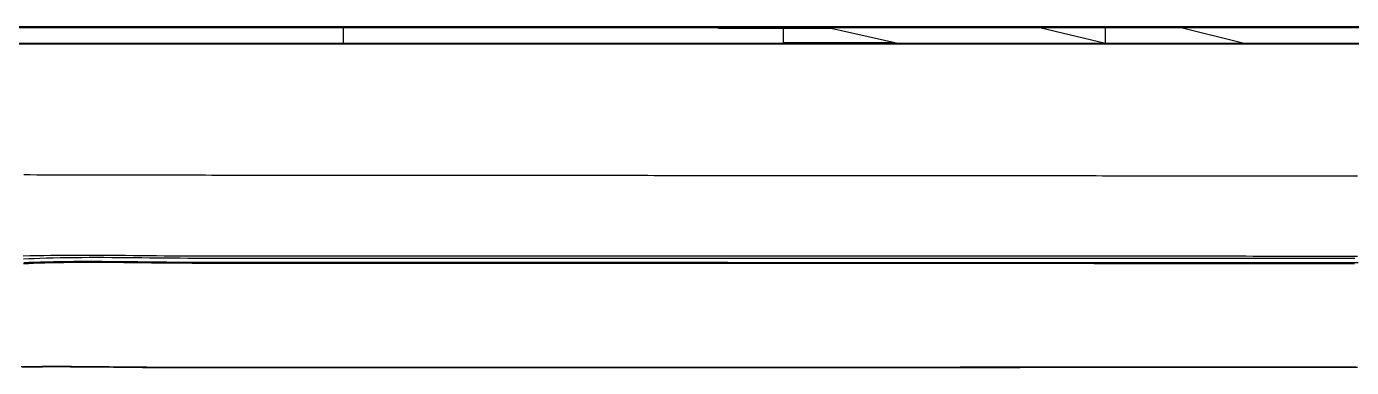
# Model space of a CAD drawing. Header units: millimetres. Extents: x -253 to 256, y -315 to 312.
# Drawn here: x -157.93 to -110.54, y 17.14 to 29.32 of the extents above; entities that cross this region are included whole.
import ezdxf

# ---------------------------------------------------------------- set-up
doc = ezdxf.new("R2010")
doc.units = ezdxf.units.MM
doc.layers.add('SKETCH', color=5, linetype='Continuous')
doc.layers.add('VISIBLE', color=7, linetype='Continuous')

msp = doc.modelspace()

# ---------------------------------------------------------------- linework, layer by layer
at = {"layer": 'SKETCH', "flags": 128}
for points in [[(-158.028, 24.03), (-157.798, 24.027), (-157.568, 24.024), (-157.34, 24.022), (-157.112, 24.02), (-156.885, 24.018), (-156.659, 24.017), (-156.435, 24.016), (-156.212, 24.016), (-155.989, 24.016), (-155.766, 24.016), (-155.543, 24.016), (-155.32, 24.015), (-155.097, 24.015), (-154.874, 24.015), (-154.651, 24.015), (-154.428, 24.015), (-154.205, 24.015), (-153.982, 24.014), (-153.758, 24.014), (-153.535, 24.014), (-153.312, 24.014), (-153.089, 24.014), (-152.866, 24.014), (-152.643, 24.013), (-152.42, 24.013), (-152.197, 24.013), (-151.974, 24.013), (-151.751, 24.013), (-151.528, 24.013), (-151.305, 24.012), (-151.082, 24.012), (-150.859, 24.012), (-150.636, 24.012), (-150.413, 24.012), (-150.19, 24.012), (-149.967, 24.011), (-149.744, 24.011), (-149.521, 24.011), (-149.298, 24.011), (-149.076, 24.011), (-148.853, 24.011), (-148.63, 24.01), (-148.407, 24.01), (-148.184, 24.01), (-147.961, 24.01), (-147.738, 24.01), (-147.515, 24.01), (-147.292, 24.009), (-147.069, 24.009), (-146.846, 24.009), (-146.623, 24.009), (-146.401, 24.009), (-146.178, 24.009), (-145.955, 24.008), (-145.732, 24.008), (-145.509, 24.008), (-145.286, 24.008), (-145.063, 24.008), (-144.84, 24.008), (-144.617, 24.007), (-144.394, 24.007), (-144.171, 24.007), (-143.949, 24.007), (-143.726, 24.007), (-143.503, 24.007), (-143.28, 24.006), (-143.057, 24.006), (-142.834, 24.006), (-142.611, 24.006), (-142.388, 24.006), (-142.165, 24.006), (-141.942, 24.005), (-141.72, 24.005), (-141.497, 24.005), (-141.274, 24.005), (-141.051, 24.005), (-140.828, 24.005), (-140.605, 24.004), (-140.382, 24.004), (-140.16, 24.004), (-139.937, 24.004), (-139.714, 24.004), (-139.491, 24.003), (-139.268, 24.003), (-139.046, 24.003), (-138.823, 24.003), (-138.6, 24.003), (-138.377, 24.003), (-138.154, 24.002), (-137.932, 24.002), (-137.709, 24.002), (-137.486, 24.002), (-137.263, 24.002), (-137.041, 24.002), (-136.818, 24.001), (-136.595, 24.001), (-136.372, 24.001), (-136.149, 24.001), (-135.927, 24.001), (-135.704, 24.001), (-135.481, 24), (-135.258, 24), (-135.036, 24), (-134.813, 24), (-134.59, 24), (-134.367, 24), (-134.145, 23.999), (-133.922, 23.999), (-133.699, 23.999), (-133.476, 23.999), (-133.254, 23.999), (-133.031, 23.999), (-132.808, 23.998), (-132.585, 23.998), (-132.363, 23.998), (-132.14, 23.998), (-131.917, 23.998), (-131.694, 23.998), (-131.472, 23.997), (-131.249, 23.997), (-131.026, 23.997), (-130.803, 23.997), (-130.581, 23.997), (-130.358, 23.997), (-130.135, 23.996), (-129.913, 23.996), (-129.69, 23.996), (-129.467, 23.996), (-129.244, 23.996), (-129.022, 23.996), (-128.799, 23.995), (-128.576, 23.995), (-128.354, 23.995), (-128.131, 23.995), (-127.908, 23.995), (-127.686, 23.995), (-127.463, 23.994), (-127.24, 23.994), (-127.018, 23.994), (-126.795, 23.994), (-126.572, 23.994), (-126.35, 23.994), (-126.127, 23.993), (-125.904, 23.993), (-125.682, 23.993), (-125.459, 23.993), (-125.236, 23.993), (-125.014, 23.993), (-124.791, 23.992), (-124.568, 23.992), (-124.346, 23.992), (-124.123, 23.992), (-123.901, 23.992), (-123.678, 23.992), (-123.455, 23.991), (-123.233, 23.991), (-123.01, 23.991), (-122.788, 23.991), (-122.565, 23.991), (-122.343, 23.991), (-122.12, 23.99), (-121.897, 23.99), (-121.675, 23.99), (-121.452, 23.99), (-121.23, 23.99), (-121.007, 23.99), (-120.785, 23.989), (-120.562, 23.989), (-120.34, 23.989), (-120.117, 23.989), (-119.895, 23.989), (-119.672, 23.989), (-119.45, 23.988), (-119.227, 23.988), (-119.004, 23.988), (-118.782, 23.988), (-118.559, 23.988), (-118.337, 23.987), (-118.114, 23.987), (-117.892, 23.987), (-117.669, 23.987), (-117.447, 23.987), (-117.224, 23.987), (-117.002, 23.986), (-116.779, 23.986), (-116.557, 23.986), (-116.334, 23.986), (-116.111, 23.986), (-115.889, 23.986), (-115.666, 23.985), (-115.444, 23.985), (-115.221, 23.985), (-114.999, 23.985), (-114.776, 23.985), (-114.554, 23.985), (-114.331, 23.984), (-114.109, 23.984), (-113.886, 23.984), (-113.664, 23.984), (-113.442, 23.984), (-113.219, 23.984), (-112.997, 23.983), (-112.774, 23.983), (-112.552, 23.983), (-112.329, 23.983), (-112.107, 23.983), (-111.885, 23.983), (-111.662, 23.982), (-111.44, 23.982), (-111.217, 23.982), (-110.995, 23.982), (-110.773, 23.982), (-110.55, 23.982), (-110.328, 23.981)], [(-158.055, 21.124), (-157.813, 21.132), (-157.567, 21.138), (-157.317, 21.143), (-157.063, 21.148), (-156.806, 21.151), (-156.546, 21.153), (-156.283, 21.154), (-156.017, 21.154), (-155.75, 21.154), (-155.48, 21.153), (-155.208, 21.151), (-154.936, 21.149), (-154.662, 21.147), (-154.387, 21.144), (-154.111, 21.142), (-153.836, 21.139), (-153.56, 21.136), (-153.285, 21.133), (-153.01, 21.13), (-152.736, 21.128), (-152.463, 21.126), (-152.192, 21.125), (-151.922, 21.124), (-151.654, 21.123), (-151.388, 21.123), (-151.121, 21.123), (-150.854, 21.123), (-150.588, 21.123), (-150.321, 21.123), (-150.054, 21.123), (-149.788, 21.123), (-149.521, 21.123), (-149.254, 21.123), (-148.987, 21.123), (-148.721, 21.123), (-148.454, 21.123), (-148.187, 21.123), (-147.921, 21.123), (-147.654, 21.123), (-147.387, 21.123), (-147.121, 21.123), (-146.854, 21.123), (-146.587, 21.123), (-146.32, 21.123), (-146.054, 21.123), (-145.787, 21.123), (-145.52, 21.123), (-145.254, 21.123), (-144.987, 21.123), (-144.72, 21.123), (-144.454, 21.122), (-144.187, 21.122), (-143.921, 21.122), (-143.654, 21.122), (-143.387, 21.122), (-143.121, 21.122), (-142.854, 21.122), (-142.587, 21.122), (-142.321, 21.122), (-142.054, 21.122), (-141.787, 21.122), (-141.521, 21.122), (-141.254, 21.122), (-140.988, 21.122), (-140.721, 21.122), (-140.454, 21.122), (-140.188, 21.122), (-139.921, 21.122), (-139.654, 21.122), (-139.388, 21.122), (-139.121, 21.122), (-138.855, 21.122), (-138.588, 21.122), (-138.321, 21.122), (-138.055, 21.122), (-137.788, 21.122), (-137.521, 21.122), (-137.255, 21.122), (-136.988, 21.122), (-136.721, 21.122), (-136.455, 21.122), (-136.188, 21.122), (-135.921, 21.122), (-135.655, 21.122), (-135.388, 21.122), (-135.121, 21.122), (-134.855, 21.122), (-134.588, 21.122), (-134.321, 21.121), (-134.055, 21.121), (-133.788, 21.121), (-133.521, 21.121), (-133.255, 21.121), (-132.988, 21.121), (-132.721, 21.121), (-132.455, 21.121), (-132.188, 21.121), (-131.921, 21.121), (-131.655, 21.121), (-131.388, 21.121), (-131.121, 21.121), (-130.855, 21.121), (-130.588, 21.121), (-130.321, 21.121), (-130.055, 21.121), (-129.788, 21.121), (-129.522, 21.121), (-129.255, 21.121), (-128.988, 21.121), (-128.722, 21.121), (-128.455, 21.121), (-128.188, 21.121), (-127.922, 21.121), (-127.655, 21.121), (-127.388, 21.121), (-127.122, 21.121), (-126.855, 21.121), (-126.588, 21.121), (-126.322, 21.121), (-126.055, 21.121), (-125.789, 21.121), (-125.522, 21.121), (-125.255, 21.121), (-124.989, 21.121), (-124.722, 21.121), (-124.455, 21.121), (-124.189, 21.12), (-123.922, 21.12), (-123.655, 21.12), (-123.389, 21.12), (-123.122, 21.12), (-122.856, 21.12), (-122.589, 21.12), (-122.322, 21.12), (-122.056, 21.12), (-121.789, 21.12), (-121.522, 21.12), (-121.256, 21.12), (-120.989, 21.12), (-120.723, 21.12), (-120.456, 21.12), (-120.189, 21.12), (-119.923, 21.12), (-119.656, 21.12), (-119.39, 21.12), (-119.123, 21.12), (-118.856, 21.12), (-118.59, 21.12), (-118.323, 21.12), (-118.057, 21.12), (-117.79, 21.12), (-117.523, 21.12), (-117.257, 21.12), (-116.99, 21.12), (-116.724, 21.12), (-116.457, 21.12), (-116.191, 21.12), (-115.924, 21.12), (-115.658, 21.12), (-115.391, 21.12), (-115.124, 21.12), (-114.858, 21.12), (-114.591, 21.12), (-114.325, 21.12), (-114.058, 21.119), (-113.792, 21.119), (-113.525, 21.119), (-113.258, 21.119), (-112.992, 21.119), (-112.725, 21.119), (-112.459, 21.119), (-112.192, 21.119), (-111.925, 21.119), (-111.659, 21.119), (-111.392, 21.119), (-111.126, 21.119), (-110.859, 21.119), (-110.592, 21.119), (-110.326, 21.119)], [(-158.04, 20.85), (-157.862, 20.857), (-157.682, 20.864), (-157.5, 20.87), (-157.28, 20.878), (-157.057, 20.884), (-156.831, 20.889), (-156.602, 20.893), (-156.37, 20.895), (-156.136, 20.897), (-155.9, 20.898), (-155.662, 20.899), (-155.422, 20.898), (-155.181, 20.897), (-154.938, 20.896), (-154.694, 20.894), (-154.449, 20.892), (-154.204, 20.889), (-153.958, 20.886), (-153.712, 20.884), (-153.466, 20.881), (-153.22, 20.878), (-152.975, 20.875), (-152.73, 20.873), (-152.487, 20.871), (-152.244, 20.87), (-152.002, 20.869), (-151.763, 20.868), (-151.523, 20.868), (-151.284, 20.868), (-151.045, 20.868), (-150.806, 20.868), (-150.567, 20.868), (-150.328, 20.868), (-150.089, 20.868), (-149.85, 20.868), (-149.611, 20.868), (-149.372, 20.868), (-149.133, 20.867), (-148.894, 20.867), (-148.655, 20.867), (-148.416, 20.867), (-148.177, 20.867), (-147.938, 20.867), (-147.699, 20.867), (-147.46, 20.867), (-147.221, 20.867), (-146.982, 20.867), (-146.743, 20.867), (-146.504, 20.867), (-146.265, 20.866), (-146.026, 20.866), (-145.787, 20.866), (-145.548, 20.866), (-145.309, 20.866), (-145.07, 20.866), (-144.831, 20.866), (-144.592, 20.866), (-144.353, 20.866), (-144.114, 20.866), (-143.875, 20.866), (-143.636, 20.866), (-143.397, 20.866), (-143.158, 20.865), (-142.919, 20.865), (-142.68, 20.865), (-142.441, 20.865), (-142.202, 20.865), (-141.963, 20.865), (-141.724, 20.865), (-141.485, 20.865), (-141.246, 20.865), (-141.007, 20.865), (-140.768, 20.865), (-140.529, 20.865), (-140.291, 20.864), (-140.052, 20.864), (-139.813, 20.864), (-139.574, 20.864), (-139.335, 20.864), (-139.096, 20.864), (-138.857, 20.864), (-138.618, 20.864), (-138.379, 20.864), (-138.14, 20.864), (-137.901, 20.864), (-137.662, 20.864), (-137.423, 20.863), (-137.184, 20.863), (-136.945, 20.863), (-136.706, 20.863), (-136.467, 20.863), (-136.229, 20.863), (-135.99, 20.863), (-135.751, 20.863), (-135.512, 20.863), (-135.273, 20.863), (-135.034, 20.863), (-134.795, 20.863), (-134.556, 20.862), (-134.317, 20.862), (-134.078, 20.862), (-133.84, 20.862), (-133.601, 20.862), (-133.362, 20.862), (-133.123, 20.862), (-132.884, 20.862), (-132.645, 20.862), (-132.406, 20.862), (-132.168, 20.862), (-131.929, 20.862), (-131.69, 20.862), (-131.451, 20.861), (-131.212, 20.861), (-130.973, 20.861), (-130.735, 20.861), (-130.496, 20.861), (-130.257, 20.861), (-130.018, 20.861), (-129.779, 20.861), (-129.54, 20.861), (-129.302, 20.861), (-129.063, 20.861), (-128.824, 20.861), (-128.585, 20.86), (-128.346, 20.86), (-128.107, 20.86), (-127.868, 20.86), (-127.63, 20.86), (-127.391, 20.86), (-127.152, 20.86), (-126.913, 20.86), (-126.674, 20.86), (-126.435, 20.86), (-126.196, 20.86), (-125.958, 20.86), (-125.719, 20.859), (-125.48, 20.859), (-125.241, 20.859), (-125.002, 20.859), (-124.763, 20.859), (-124.525, 20.859), (-124.286, 20.859), (-124.047, 20.859), (-123.808, 20.859), (-123.569, 20.859), (-123.33, 20.859), (-123.092, 20.859), (-122.853, 20.859), (-122.614, 20.858), (-122.375, 20.858), (-122.136, 20.858), (-121.898, 20.858), (-121.659, 20.858), (-121.42, 20.858), (-121.181, 20.858), (-120.942, 20.858), (-120.703, 20.858), (-120.465, 20.858), (-120.226, 20.858), (-119.987, 20.858), (-119.748, 20.857), (-119.509, 20.857), (-119.271, 20.857), (-119.032, 20.857), (-118.793, 20.857), (-118.554, 20.857), (-118.316, 20.857), (-118.077, 20.857), (-117.838, 20.857), (-117.599, 20.857), (-117.36, 20.857), (-117.122, 20.857), (-116.883, 20.856), (-116.644, 20.856), (-116.405, 20.856), (-116.167, 20.856), (-115.928, 20.856), (-115.689, 20.856), (-115.45, 20.856), (-115.212, 20.856), (-114.973, 20.856), (-114.734, 20.856), (-114.495, 20.856), (-114.256, 20.856), (-114.018, 20.856), (-113.779, 20.855), (-113.54, 20.855), (-113.301, 20.855), (-113.063, 20.855), (-112.824, 20.855), (-112.585, 20.855), (-112.347, 20.855), (-112.108, 20.855), (-111.869, 20.855), (-111.63, 20.855), (-111.392, 20.855), (-111.153, 20.855), (-110.914, 20.854), (-110.675, 20.854), (-110.437, 20.854)], [(-158.037, 21.021), (-157.848, 21.028), (-157.656, 21.035), (-157.462, 21.042), (-157.221, 21.05), (-156.976, 21.056), (-156.727, 21.062), (-156.474, 21.066), (-156.217, 21.069), (-155.958, 21.071), (-155.696, 21.072), (-155.431, 21.072), (-155.164, 21.072), (-154.896, 21.071), (-154.625, 21.069), (-154.353, 21.067), (-154.08, 21.065), (-153.806, 21.063), (-153.532, 21.06), (-153.257, 21.057), (-152.982, 21.054), (-152.708, 21.051), (-152.434, 21.049), (-152.161, 21.046), (-151.889, 21.044), (-151.618, 21.043), (-151.35, 21.042), (-151.083, 21.041), (-150.817, 21.041), (-150.551, 21.041), (-150.285, 21.041), (-150.019, 21.041), (-149.754, 21.041), (-149.488, 21.041), (-149.222, 21.041), (-148.956, 21.041), (-148.69, 21.041), (-148.425, 21.041), (-148.159, 21.041), (-147.893, 21.041), (-147.627, 21.041), (-147.361, 21.041), (-147.096, 21.041), (-146.83, 21.041), (-146.564, 21.041), (-146.298, 21.041), (-146.033, 21.041), (-145.767, 21.041), (-145.501, 21.041), (-145.235, 21.041), (-144.969, 21.041), (-144.704, 21.041), (-144.438, 21.041), (-144.172, 21.041), (-143.906, 21.041), (-143.64, 21.041), (-143.375, 21.041), (-143.109, 21.041), (-142.843, 21.041), (-142.577, 21.041), (-142.311, 21.041), (-142.046, 21.041), (-141.78, 21.04), (-141.514, 21.04), (-141.248, 21.04), (-140.983, 21.04), (-140.717, 21.04), (-140.451, 21.04), (-140.185, 21.04), (-139.919, 21.04), (-139.654, 21.04), (-139.388, 21.04), (-139.122, 21.04), (-138.856, 21.04), (-138.591, 21.04), (-138.325, 21.04), (-138.059, 21.04), (-137.793, 21.04), (-137.528, 21.04), (-137.262, 21.04), (-136.996, 21.04), (-136.73, 21.04), (-136.464, 21.04), (-136.199, 21.04), (-135.933, 21.04), (-135.667, 21.04), (-135.401, 21.04), (-135.136, 21.04), (-134.87, 21.04), (-134.604, 21.04), (-134.338, 21.04), (-134.073, 21.04), (-133.807, 21.04), (-133.541, 21.04), (-133.275, 21.04), (-133.009, 21.04), (-132.744, 21.04), (-132.478, 21.04), (-132.212, 21.039), (-131.946, 21.039), (-131.681, 21.039), (-131.415, 21.039), (-131.149, 21.039), (-130.884, 21.039), (-130.618, 21.039), (-130.352, 21.039), (-130.086, 21.039), (-129.821, 21.039), (-129.555, 21.039), (-129.289, 21.039), (-129.024, 21.039), (-128.758, 21.039), (-128.492, 21.039), (-128.227, 21.039), (-127.961, 21.039), (-127.695, 21.039), (-127.429, 21.039), (-127.164, 21.039), (-126.898, 21.039), (-126.632, 21.039), (-126.367, 21.039), (-126.101, 21.039), (-125.835, 21.039), (-125.57, 21.039), (-125.304, 21.039), (-125.038, 21.039), (-124.772, 21.039), (-124.507, 21.039), (-124.241, 21.039), (-123.975, 21.039), (-123.709, 21.039), (-123.444, 21.039), (-123.178, 21.039), (-122.912, 21.039), (-122.647, 21.038), (-122.381, 21.038), (-122.115, 21.038), (-121.849, 21.038), (-121.584, 21.038), (-121.318, 21.038), (-121.052, 21.038), (-120.786, 21.038), (-120.521, 21.038), (-120.255, 21.038), (-119.989, 21.038), (-119.723, 21.038), (-119.458, 21.038), (-119.192, 21.038), (-118.926, 21.038), (-118.661, 21.038), (-118.395, 21.038), (-118.129, 21.038), (-117.863, 21.038), (-117.598, 21.038), (-117.332, 21.038), (-117.066, 21.038), (-116.801, 21.038), (-116.535, 21.038), (-116.269, 21.038), (-116.003, 21.038), (-115.738, 21.038), (-115.472, 21.038), (-115.206, 21.038), (-114.941, 21.038), (-114.675, 21.038), (-114.409, 21.038), (-114.143, 21.038), (-113.878, 21.038), (-113.612, 21.038), (-113.346, 21.038), (-113.081, 21.037), (-112.815, 21.037), (-112.549, 21.037), (-112.284, 21.037), (-112.018, 21.037), (-111.752, 21.037), (-111.486, 21.037), (-111.221, 21.037), (-110.955, 21.037), (-110.689, 21.037), (-110.424, 21.037)], [(-158.024, 20.888), (-157.842, 20.895), (-157.658, 20.902), (-157.43, 20.909), (-157.198, 20.916), (-156.962, 20.921), (-156.723, 20.925), (-156.481, 20.928), (-156.237, 20.93), (-155.989, 20.931), (-155.74, 20.931), (-155.488, 20.931), (-155.234, 20.93), (-154.979, 20.928), (-154.723, 20.926), (-154.466, 20.924), (-154.207, 20.921), (-153.949, 20.918), (-153.69, 20.915), (-153.431, 20.913), (-153.172, 20.91), (-152.914, 20.907), (-152.657, 20.905), (-152.401, 20.903), (-152.146, 20.901), (-151.892, 20.9), (-151.64, 20.9), (-151.39, 20.9), (-151.139, 20.9), (-150.888, 20.899), (-150.638, 20.899), (-150.387, 20.899), (-150.136, 20.899), (-149.886, 20.899), (-149.635, 20.899), (-149.384, 20.899), (-149.134, 20.899), (-148.883, 20.899), (-148.632, 20.899), (-148.382, 20.899), (-148.131, 20.899), (-147.88, 20.898), (-147.63, 20.898), (-147.379, 20.898), (-147.128, 20.898), (-146.878, 20.898), (-146.627, 20.898), (-146.376, 20.898), (-146.126, 20.898), (-145.875, 20.898), (-145.624, 20.898), (-145.374, 20.898), (-145.123, 20.898), (-144.872, 20.897), (-144.622, 20.897), (-144.371, 20.897), (-144.121, 20.897), (-143.87, 20.897), (-143.619, 20.897), (-143.369, 20.897), (-143.118, 20.897), (-142.867, 20.897), (-142.617, 20.897), (-142.366, 20.897), (-142.116, 20.897), (-141.865, 20.896), (-141.614, 20.896), (-141.364, 20.896), (-141.113, 20.896), (-140.862, 20.896), (-140.612, 20.896), (-140.361, 20.896), (-140.111, 20.896), (-139.86, 20.896), (-139.609, 20.896), (-139.359, 20.896), (-139.108, 20.896), (-138.858, 20.896), (-138.607, 20.895), (-138.357, 20.895), (-138.106, 20.895), (-137.855, 20.895), (-137.605, 20.895), (-137.354, 20.895), (-137.104, 20.895), (-136.853, 20.895), (-136.602, 20.895), (-136.352, 20.895), (-136.101, 20.895), (-135.851, 20.895), (-135.6, 20.894), (-135.35, 20.894), (-135.099, 20.894), (-134.849, 20.894), (-134.598, 20.894), (-134.347, 20.894), (-134.097, 20.894), (-133.846, 20.894), (-133.596, 20.894), (-133.345, 20.894), (-133.095, 20.894), (-132.844, 20.894), (-132.594, 20.893), (-132.343, 20.893), (-132.092, 20.893), (-131.842, 20.893), (-131.591, 20.893), (-131.341, 20.893), (-131.09, 20.893), (-130.84, 20.893), (-130.589, 20.893), (-130.339, 20.893), (-130.088, 20.893), (-129.838, 20.893), (-129.587, 20.892), (-129.337, 20.892), (-129.086, 20.892), (-128.836, 20.892), (-128.585, 20.892), (-128.335, 20.892), (-128.084, 20.892), (-127.834, 20.892), (-127.583, 20.892), (-127.333, 20.892), (-127.082, 20.892), (-126.832, 20.892), (-126.581, 20.891), (-126.331, 20.891), (-126.08, 20.891), (-125.83, 20.891), (-125.579, 20.891), (-125.329, 20.891), (-125.078, 20.891), (-124.828, 20.891), (-124.577, 20.891), (-124.327, 20.891), (-124.076, 20.891), (-123.826, 20.891), (-123.575, 20.89), (-123.325, 20.89), (-123.074, 20.89), (-122.824, 20.89), (-122.573, 20.89), (-122.323, 20.89), (-122.073, 20.89), (-121.822, 20.89), (-121.572, 20.89), (-121.321, 20.89), (-121.071, 20.89), (-120.82, 20.89), (-120.57, 20.889), (-120.319, 20.889), (-120.069, 20.889), (-119.819, 20.889), (-119.568, 20.889), (-119.318, 20.889), (-119.067, 20.889), (-118.817, 20.889), (-118.566, 20.889), (-118.316, 20.889), (-118.066, 20.889), (-117.815, 20.889), (-117.565, 20.888), (-117.314, 20.888), (-117.064, 20.888), (-116.813, 20.888), (-116.563, 20.888), (-116.313, 20.888), (-116.062, 20.888), (-115.812, 20.888), (-115.561, 20.888), (-115.311, 20.888), (-115.061, 20.888), (-114.81, 20.888), (-114.56, 20.887), (-114.309, 20.887), (-114.059, 20.887), (-113.809, 20.887), (-113.558, 20.887), (-113.308, 20.887), (-113.057, 20.887), (-112.807, 20.887), (-112.557, 20.887), (-112.306, 20.887), (-112.056, 20.887), (-111.805, 20.887), (-111.555, 20.886), (-111.305, 20.886), (-111.054, 20.886), (-110.804, 20.886), (-110.554, 20.886), (-110.303, 20.886)], [(-158.128, 17.17), (-157.878, 17.174), (-157.626, 17.177), (-157.37, 17.179), (-157.112, 17.181), (-156.851, 17.181), (-156.588, 17.181), (-156.324, 17.18), (-156.057, 17.178), (-155.789, 17.176), (-155.521, 17.174), (-155.251, 17.172), (-154.981, 17.169), (-154.71, 17.166), (-154.44, 17.163), (-154.17, 17.161), (-153.9, 17.158), (-153.631, 17.156), (-153.363, 17.154), (-153.097, 17.152), (-152.832, 17.152), (-152.569, 17.151), (-152.307, 17.151), (-152.045, 17.151), (-151.784, 17.151), (-151.522, 17.151), (-151.26, 17.151), (-150.998, 17.151), (-150.736, 17.152), (-150.474, 17.152), (-150.212, 17.152), (-149.95, 17.152), (-149.688, 17.152), (-149.426, 17.152), (-149.164, 17.152), (-148.902, 17.152), (-148.64, 17.152), (-148.378, 17.152), (-148.117, 17.152), (-147.855, 17.152), (-147.593, 17.152), (-147.331, 17.152), (-147.069, 17.152), (-146.807, 17.152), (-146.545, 17.152), (-146.283, 17.152), (-146.021, 17.152), (-145.759, 17.152), (-145.497, 17.152), (-145.235, 17.152), (-144.973, 17.152), (-144.712, 17.152), (-144.45, 17.152), (-144.188, 17.153), (-143.926, 17.153), (-143.664, 17.153), (-143.402, 17.153), (-143.14, 17.153), (-142.878, 17.153), (-142.616, 17.153), (-142.354, 17.153), (-142.092, 17.153), (-141.83, 17.153), (-141.569, 17.153), (-141.307, 17.153), (-141.045, 17.153), (-140.783, 17.153), (-140.521, 17.153), (-140.259, 17.153), (-139.997, 17.153), (-139.735, 17.153), (-139.473, 17.153), (-139.211, 17.153), (-138.949, 17.153), (-138.687, 17.153), (-138.425, 17.153), (-138.163, 17.153), (-137.901, 17.153), (-137.64, 17.154), (-137.378, 17.154), (-137.116, 17.154), (-136.854, 17.154), (-136.592, 17.154), (-136.33, 17.154), (-136.068, 17.154), (-135.806, 17.154), (-135.544, 17.154), (-135.282, 17.154), (-135.02, 17.154), (-134.758, 17.154), (-134.496, 17.154), (-134.234, 17.154), (-133.972, 17.154), (-133.71, 17.154), (-133.448, 17.154), (-133.186, 17.154), (-132.924, 17.154), (-132.662, 17.154), (-132.4, 17.154), (-132.138, 17.154), (-131.876, 17.154), (-131.614, 17.154), (-131.352, 17.154), (-131.09, 17.155), (-130.828, 17.155), (-130.566, 17.155), (-130.304, 17.155), (-130.042, 17.155), (-129.78, 17.155), (-129.518, 17.155), (-129.256, 17.155), (-128.994, 17.155), (-128.732, 17.155), (-128.47, 17.155), (-128.208, 17.155), (-127.946, 17.155), (-127.684, 17.155), (-127.422, 17.155), (-127.16, 17.155), (-126.898, 17.155), (-126.636, 17.155), (-126.374, 17.155), (-126.112, 17.155), (-125.85, 17.155), (-125.588, 17.155), (-125.326, 17.155), (-125.064, 17.155), (-124.802, 17.155), (-124.54, 17.156), (-124.278, 17.156), (-124.016, 17.156), (-123.754, 17.156), (-123.492, 17.156), (-123.23, 17.156), (-122.968, 17.156), (-122.706, 17.156), (-122.444, 17.156), (-122.182, 17.156), (-121.92, 17.156), (-121.658, 17.156), (-121.396, 17.156), (-121.134, 17.156), (-120.872, 17.156), (-120.61, 17.156), (-120.348, 17.156), (-120.086, 17.156), (-119.824, 17.156), (-119.562, 17.156), (-119.299, 17.156), (-119.037, 17.156), (-118.775, 17.156), (-118.513, 17.156), (-118.251, 17.156), (-117.989, 17.157), (-117.727, 17.157), (-117.465, 17.157), (-117.203, 17.157), (-116.941, 17.157), (-116.679, 17.157), (-116.417, 17.157), (-116.155, 17.157), (-115.893, 17.157), (-115.631, 17.157), (-115.369, 17.157), (-115.107, 17.157), (-114.845, 17.157), (-114.583, 17.157), (-114.321, 17.157), (-114.059, 17.157), (-113.796, 17.157), (-113.534, 17.157), (-113.272, 17.157), (-113.01, 17.157), (-112.748, 17.157), (-112.486, 17.157), (-112.224, 17.157), (-111.962, 17.157), (-111.7, 17.157), (-111.438, 17.158), (-111.175, 17.158), (-110.913, 17.158), (-110.651, 17.158), (-110.389, 17.158)], [(-158.092, 17.157), (-157.852, 17.161), (-157.609, 17.164), (-157.363, 17.166), (-157.115, 17.167), (-156.865, 17.167), (-156.614, 17.167), (-156.36, 17.166), (-156.105, 17.165), (-155.849, 17.163), (-155.592, 17.161), (-155.334, 17.158), (-155.076, 17.156), (-154.818, 17.153), (-154.559, 17.15), (-154.301, 17.148), (-154.043, 17.145), (-153.786, 17.143), (-153.53, 17.141), (-153.275, 17.14), (-153.022, 17.139), (-152.77, 17.139), (-152.519, 17.139), (-152.268, 17.139), (-152.017, 17.139), (-151.766, 17.139), (-151.515, 17.139), (-151.264, 17.139), (-151.013, 17.139), (-150.762, 17.139), (-150.511, 17.139), (-150.26, 17.139), (-150.009, 17.139), (-149.758, 17.139), (-149.507, 17.139), (-149.256, 17.139), (-149.005, 17.139), (-148.754, 17.139), (-148.503, 17.139), (-148.252, 17.139), (-148.001, 17.139), (-147.75, 17.139), (-147.499, 17.139), (-147.248, 17.139), (-146.997, 17.139), (-146.746, 17.14), (-146.495, 17.14), (-146.243, 17.14), (-145.992, 17.14), (-145.741, 17.14), (-145.49, 17.14), (-145.239, 17.14), (-144.988, 17.14), (-144.737, 17.14), (-144.486, 17.14), (-144.235, 17.14), (-143.984, 17.14), (-143.733, 17.14), (-143.482, 17.14), (-143.23, 17.14), (-142.979, 17.14), (-142.728, 17.14), (-142.477, 17.14), (-142.226, 17.14), (-141.975, 17.14), (-141.724, 17.14), (-141.473, 17.14), (-141.222, 17.14), (-140.971, 17.14), (-140.719, 17.141), (-140.468, 17.141), (-140.217, 17.141), (-139.966, 17.141), (-139.715, 17.141), (-139.464, 17.141), (-139.213, 17.141), (-138.962, 17.141), (-138.711, 17.141), (-138.46, 17.141), (-138.209, 17.141), (-137.958, 17.141), (-137.707, 17.141), (-137.456, 17.141), (-137.205, 17.141), (-136.953, 17.141), (-136.702, 17.141), (-136.451, 17.141), (-136.2, 17.141), (-135.949, 17.141), (-135.698, 17.141), (-135.447, 17.141), (-135.196, 17.141), (-134.945, 17.141), (-134.694, 17.141), (-134.443, 17.142), (-134.192, 17.142), (-133.94, 17.142), (-133.689, 17.142), (-133.438, 17.142), (-133.187, 17.142), (-132.936, 17.142), (-132.685, 17.142), (-132.434, 17.142), (-132.183, 17.142), (-131.932, 17.142), (-131.681, 17.142), (-131.429, 17.142), (-131.178, 17.142), (-130.927, 17.142), (-130.676, 17.142), (-130.425, 17.142), (-130.174, 17.142), (-129.923, 17.142), (-129.672, 17.142), (-129.421, 17.142), (-129.169, 17.142), (-128.918, 17.142), (-128.667, 17.142), (-128.416, 17.142), (-128.165, 17.143), (-127.914, 17.143), (-127.663, 17.143), (-127.411, 17.143), (-127.16, 17.143), (-126.909, 17.143), (-126.658, 17.143), (-126.407, 17.143), (-126.156, 17.143), (-125.904, 17.143), (-125.653, 17.143), (-125.402, 17.143), (-125.151, 17.143), (-124.9, 17.143), (-124.648, 17.143), (-124.397, 17.143), (-124.146, 17.143), (-123.895, 17.143), (-123.644, 17.143), (-123.393, 17.143), (-123.141, 17.143), (-122.89, 17.143), (-122.639, 17.143), (-122.388, 17.143), (-122.137, 17.144), (-121.886, 17.144), (-121.634, 17.144), (-121.383, 17.144), (-121.132, 17.144), (-120.881, 17.144), (-120.63, 17.144), (-120.379, 17.144), (-120.127, 17.144), (-119.876, 17.144), (-119.625, 17.144), (-119.374, 17.144), (-119.123, 17.144), (-118.872, 17.144), (-118.621, 17.144), (-118.369, 17.144), (-118.118, 17.144), (-117.867, 17.144), (-117.616, 17.144), (-117.365, 17.144), (-117.114, 17.144), (-116.862, 17.144), (-116.611, 17.144), (-116.36, 17.144), (-116.109, 17.144), (-115.858, 17.145), (-115.606, 17.145), (-115.355, 17.145), (-115.104, 17.145), (-114.853, 17.145), (-114.602, 17.145), (-114.351, 17.145), (-114.099, 17.145), (-113.848, 17.145), (-113.597, 17.145), (-113.346, 17.145), (-113.095, 17.145), (-112.843, 17.145), (-112.592, 17.145), (-112.341, 17.145), (-112.09, 17.145), (-111.839, 17.145), (-111.587, 17.145), (-111.336, 17.145), (-111.085, 17.145), (-110.834, 17.145), (-110.583, 17.145), (-110.331, 17.145)]]:
    msp.add_lwpolyline(points, dxfattribs=at)
at = {"layer": 'VISIBLE'}
for p, q in [((-232.499, 29.315), (232.499, 29.315)), ((-212.202, 29.304), (212.202, 29.304)), ((-212.148, 29.297), (212.148, 29.297)), ((-212.068, 29.286), (212.068, 29.286)), ((-149.457, 29.286), (-149.427, 29.28)), ((-149.427, 29.28), (-133.273, 29.28)), ((-146.6, 28.726), (-146.6, 29.28)), ((-133.273, 29.28), (-133.165, 29.256)), ((-133.165, 29.256), (-129.13, 29.256)), ((-130.855, 28.748), (-130.855, 29.256)), ((-129.26, 29.286), (-126.764, 28.72)), ((-121.686, 29.286), (-119.336, 28.72)), ((-119.336, 28.72), (-119.336, 29.286)), ((-116.637, 29.286), (-114.385, 28.72)), ((-212.068, 28.72), (212.068, 28.72)), ((-207.895, 28.709), (207.895, 28.709)), ((-207.844, 28.702), (207.844, 28.702)), ((-207.767, 28.692), (207.767, 28.692)), ((-146.6, 28.726), (-146.571, 28.72)), ((-146.6, 28.726), (-130.751, 28.726)), ((-130.855, 28.748), (-130.751, 28.726)), ((-130.855, 28.748), (-126.89, 28.748))]:
    msp.add_line(p, q, dxfattribs=at)

doc.saveas('drawing.dxf')
